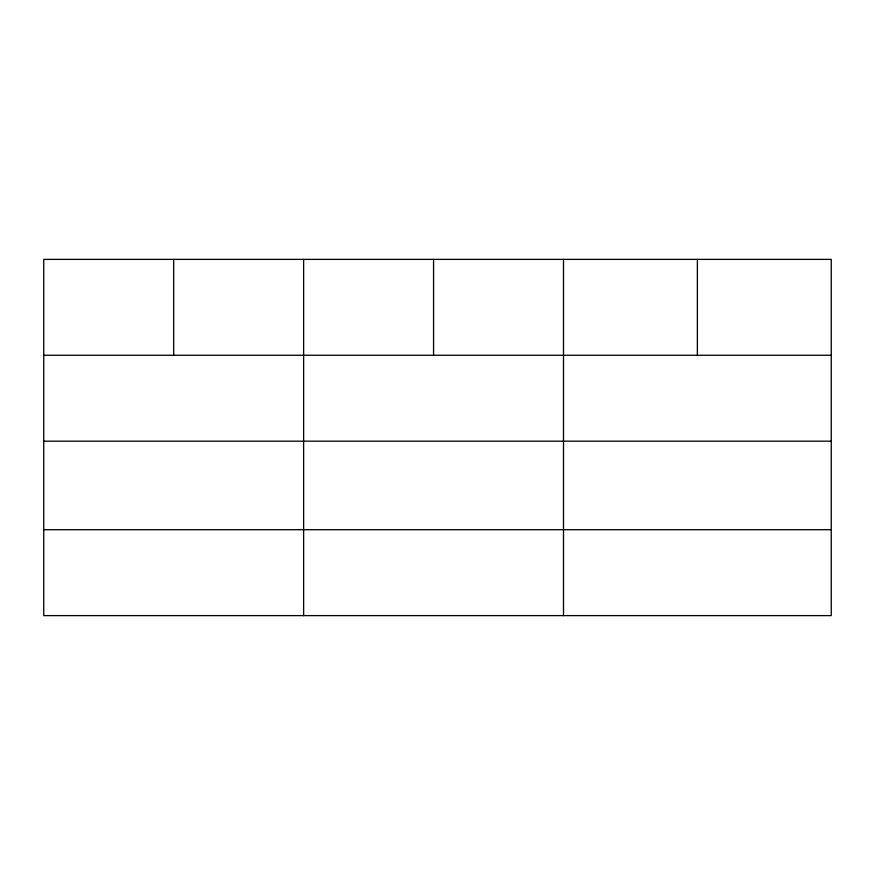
<?xml version="1.0" encoding="UTF-8"?>
<svg xmlns="http://www.w3.org/2000/svg" width="875" height="875" viewBox="0 0 875 875"><rect width="100%" height="100%" fill="white"/><g stroke="black" fill="none" stroke-linecap="round" stroke-linejoin="round"><path stroke-width="1.31" d="M831.25 441.175L831.25 259.383L43.75 259.383L43.75 615.617L831.25 615.617L831.25 441.175L43.75 441.175M43.75 355.261L831.25 355.261M43.75 529.703L831.25 529.703M697.375 259.383L697.375 355.261M563.5 259.383L563.5 615.617M433.562 259.383L433.562 355.261M303.625 259.383L303.625 615.617M173.688 259.383L173.688 355.261"/></g></svg>
